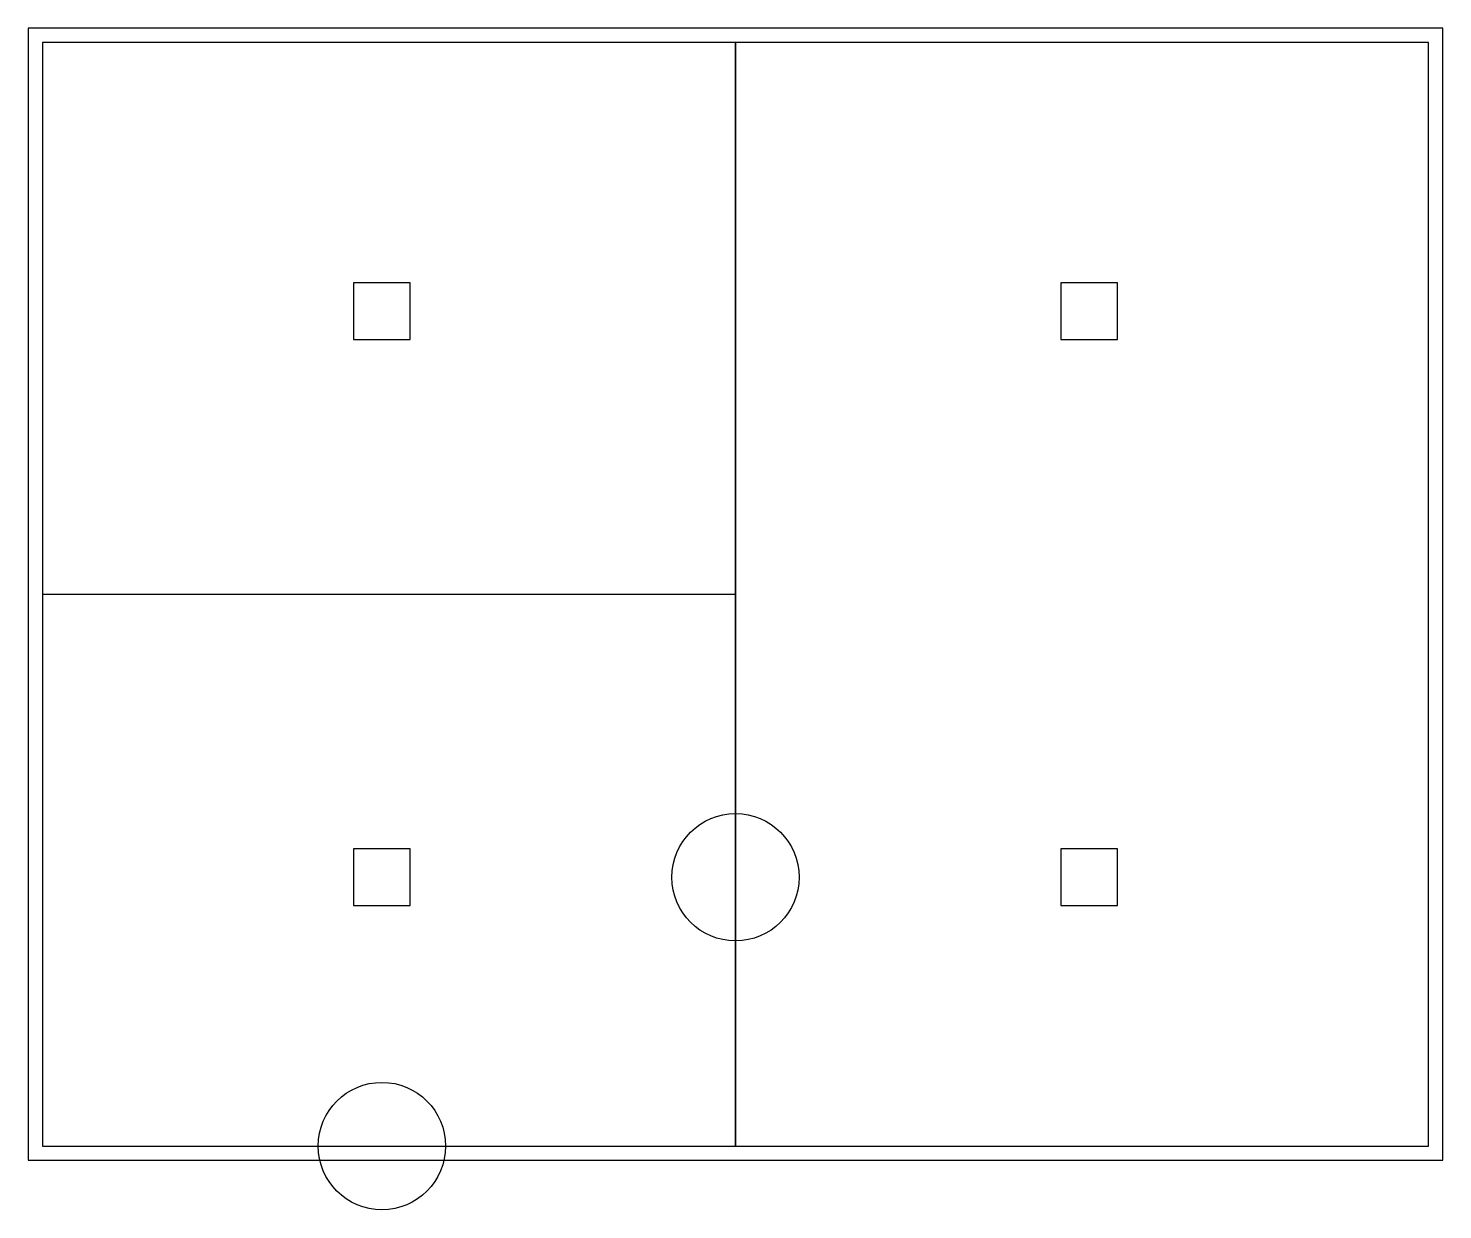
# Model space of a CAD drawing. Header units: millimetres. Extents: x 0 to 10000, y -350 to 8000.
import ezdxf

# ---------------------------------------------------------------- set-up
doc = ezdxf.new("R2010")
doc.units = ezdxf.units.MM
for name, color, linetype in [('A-COLS', 3, 'Continuous'), ('A-DOOR', 5, 'Continuous'), ('A-SLAB', 8, 'Continuous'), ('A-WALL', 1, 'Continuous'), ('A-ZONE', 4, 'Continuous')]:
    doc.layers.add(name, color=color, linetype=linetype)

msp = doc.modelspace()

# ---------------------------------------------------------------- linework, layer by layer
at = {"layer": 'A-COLS'}
for points in [[(2300, 5800), (2700, 5800), (2700, 6200), (2300, 6200)], [(7300, 5800), (7700, 5800), (7700, 6200), (7300, 6200)], [(2300, 1800), (2700, 1800), (2700, 2200), (2300, 2200)], [(7300, 1800), (7700, 1800), (7700, 2200), (7300, 2200)]]:
    msp.add_lwpolyline(points, close=True, dxfattribs=at)
at = {"layer": 'A-DOOR'}
for centre in [(5000, 2000), (2500, 100)]:
    msp.add_circle(centre, 450, dxfattribs=at)
at = {"layer": 'A-SLAB'}
msp.add_lwpolyline([(0, 0), (10000, 0), (10000, 8000), (0, 8000)], close=True, dxfattribs=at)
at = {"layer": 'A-WALL'}
for p, q in [((5000, 100), (5000, 7900)), ((100, 4000), (5000, 4000))]:
    msp.add_line(p, q, dxfattribs=at)
msp.add_lwpolyline([(100, 100), (9900, 100), (9900, 7900), (100, 7900)], close=True, dxfattribs=at)
at = {"layer": 'A-ZONE'}
for points in [[(100, 100), (5000, 100), (5000, 7900), (100, 7900)], [(5000, 100), (9900, 100), (9900, 7900), (5000, 7900)]]:
    msp.add_lwpolyline(points, close=True, dxfattribs=at)

doc.saveas('drawing.dxf')
